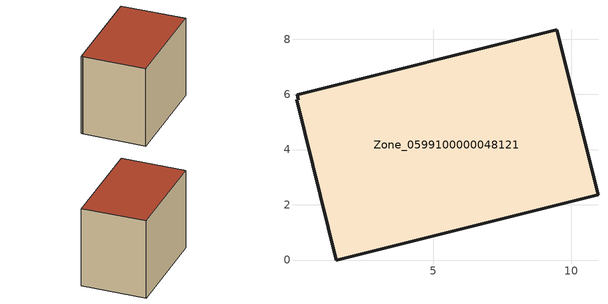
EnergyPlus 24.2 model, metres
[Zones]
Zone_0599100000048121
 floor ground (C_G): 0.06,5.98 9.46,8.33 10.96,2.37 1.49,0 0.04,5.79 0.1,5.81 z0
 wall outside (C_F): 10.96,2.37 9.46,8.33 0.06,5.98 0.1,5.81 0.04,5.79 1.49,0 10.96,2.37 z0:7.79
 roof outside (C_R): 9.46,8.33 0.06,5.98 0.1,5.81 0.04,5.79 1.49,0 10.96,2.37 z7.79
[BUILDING]
Pand.0599100000048121: North Axis=0; Terrain=City; Loads Convergence Tolerance Value=0.04; Temperature Convergence Tolerance Value=0.4; Solar Distribution=FullExterior; Maximum Number of Warmup Days=25; Minimum Number of Warmup Days=1
[Site:Location]
Rotterdam.The.Hague.AP_ZH_NLD Design_Conditions: Latitude=51.96; Longitude=4.45; Time Zone=1; Elevation=-4.5
[SITE:GROUNDTEMPERATURE:BUILDINGSURFACE]
18, 18, 18, 18, 18, 18, 18, 18, 18, 18, 18, 18
[MATERIAL] Thermal Absorptance=0.9; Solar Absorptance=0.7; Visible Absorptance=0.7
Name | Roughness | Thickness | Conductivity | Density | Specific Heat
G.TI.1965-1974 | MediumSmooth | 0.15 | 0.882353 | 540 | 1210
F.TI.1965-1974 | Rough | 0.3 | 0.697674 | 1920 | 840
R.TI.1965-1974 | MediumRough | 0.2 | 0.232558 | 1500 | 1000
[CONSTRUCTION]
C_G: G.TI.1965-1974
C_F: F.TI.1965-1974
C_R: R.TI.1965-1974
[ZONE]
Zone_0599100000048121: Type=1; Multiplier=1; Ceiling Height=Autocalculate; Volume=Autocalculate; Floor Area=autocalculate; Part of Total Floor Area=Yes
[ZONEINFILTRATION:DESIGNFLOWRATE]
Infil_Zone_0599100000048121: Zone or ZoneList or Space or SpaceList=Zone_0599100000048121; Schedule=AlwaysOn; Design Flow Rate Calculation Method=Flow/Area; Flow Rate per Floor Area=0.003; Constant Term Coefficient=1; Temperature Term Coefficient=0; Velocity Term Coefficient=0; Velocity Squared Term Coefficient=0
[HVACTEMPLATE:ZONE:IDEALLOADSAIRSYSTEM]
Zone_0599100000048121: Maximum Heating Supply Air Temperature=50; Minimum Cooling Supply Air Temperature=13; Maximum Heating Supply Air Humidity Ratio=0.0156; Minimum Cooling Supply Air Humidity Ratio=0.0077; Heating Limit=NoLimit; Cooling Limit=NoLimit; Dehumidification Control Type=ConstantSensibleHeatRatio; Cooling Sensible Heat Ratio=0.7; Dehumidification Setpoint=60; Humidification Control Type=None; Humidification Setpoint=30; Outdoor Air Method=None; Outdoor Air Flow Rate per Person=0.00944; Outdoor Air Flow Rate per Zone Floor Area=0; Outdoor Air Flow Rate per Zone=0; Demand Controlled Ventilation Type=None; Outdoor Air Economizer Type=NoEconomizer; Heat Recovery Type=None; Sensible Heat Recovery Effectiveness=0.7; Latent Heat Recovery Effectiveness=0.65
[ZONECONTROL:THERMOSTAT]
ThermostatControl_Zone_0599100000048121: Zone or ZoneList=Zone_0599100000048121; Control Type Schedule=DualSetpointControlType; Control 1=Thermostat_Zone_0599100000048121; Temperature Difference Between Cutout And Setpoint=0
[THERMOSTATSETPOINT:DUALSETPOINT]
Thermostat_Zone_0599100000048121: Heating Setpoint Temperature Schedule=HeatingSetpoint_Zone_0599100000048121; Cooling Setpoint Temperature Schedule=CoolingSetpoint_Zone_0599100000048121
[SCHEDULE:COMPACT]
HeatingSetpoint_Zone_0599100000048121: Through: 12/31, For: AllDays, Until: 24:00, 21
CoolingSetpoint_Zone_0599100000048121: Through: 12/31, For: AllDays, Until: 24:00, 24
DualSetpointControlType: Through: 12/31, For: AllDays, Until: 24:00, 4
AlwaysOn: Through: 12/31, For: AllDays, Until: 24:00, 1
